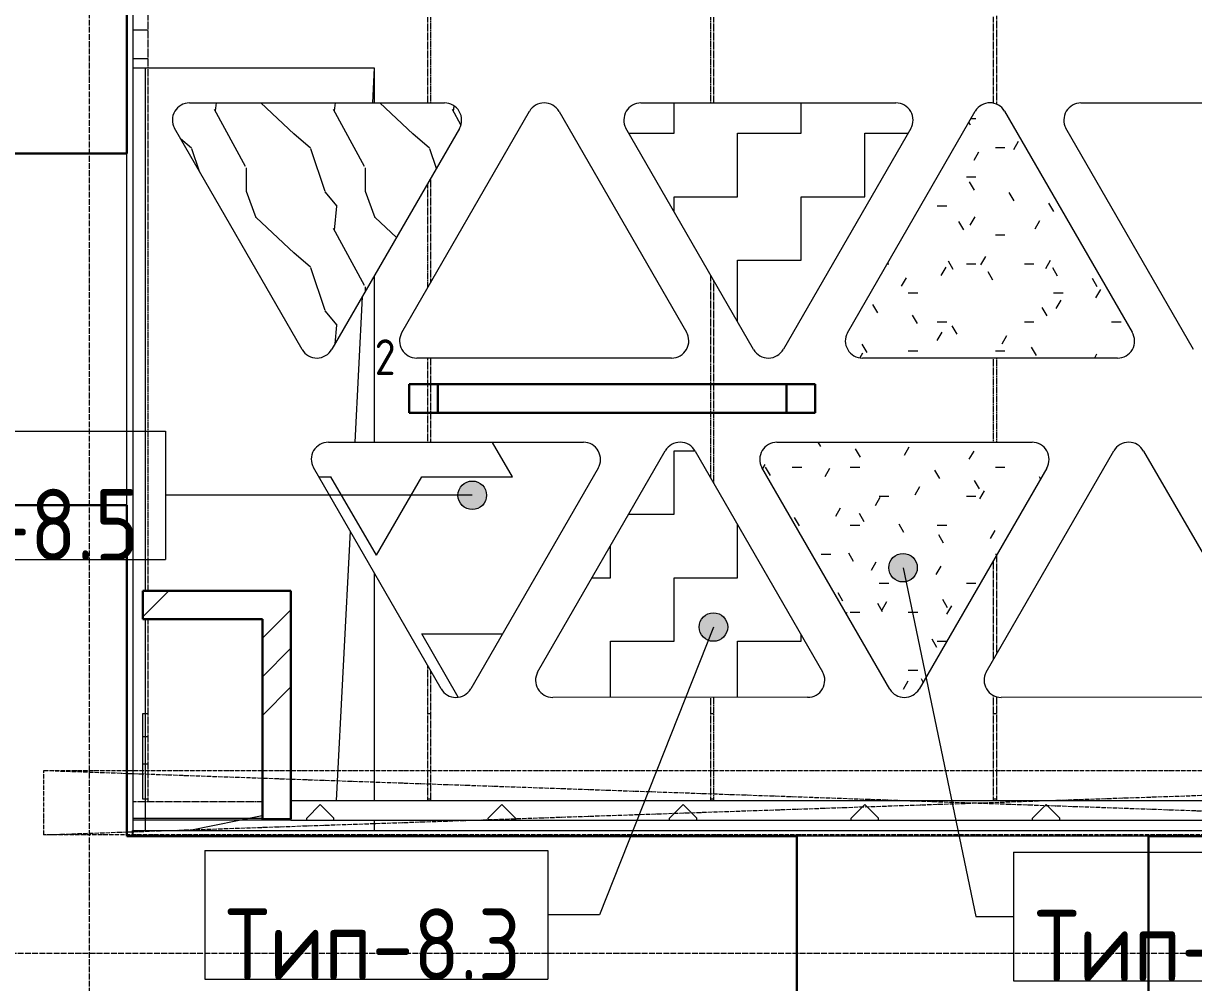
# Model space of a CAD drawing. Header units: millimetres. Extents: x -13069 to 207500, y -71366 to 56785.
# Drawn here: x 48618 to 52713, y 20142 to 23498 of the extents above; entities that cross this region are included whole.
import ezdxf

# ---------------------------------------------------------------- set-up
doc = ezdxf.new("R2010")
doc.units = ezdxf.units.MM
for name, pattern in [('ADSK_Линия сетки', [25, 20, -2.5, 0, -2.5]), ('ADSK_Штрих_ш3 п1_5', [4.5, 3, -1.5]), ('ADSK_Штрихпунктирная 2 точки_ш15 п1_5 п1_5 п1_5', [19.5, 15, -1.5, 0, -1.5, 0, -1.5])]:
    doc.linetypes.add(name, pattern=pattern)
for name, color, linetype, lineweight in [('Аннотация', 7, 'Continuous', 18), ('Каркас', 7, 'Continuous', 18), ('Марки', 7, 'Continuous', 20), ('Обобщенные модели', 7, 'Continuous', 18), ('Оси', 7, 'Continuous', 9), ('Перекрытие', 7, 'Continuous', 18), ('Потолки', 7, 'Continuous', 9), ('Потолки штриховка', 7, 'Continuous', 9), ('Стены внутренние', 7, 'Continuous', 18), ('Стены несущие', 7, 'Continuous', 30), ('Стены отделка', 7, 'Continuous', 30)]:
    doc.layers.add(name, color=color, linetype=linetype, lineweight=lineweight)
doc.layers.add('Линии', color=7, linetype='Continuous', lineweight=9, true_color=0x00a600)
doc.styles.add('GOST Common_4', font='GOST_Common.ttf', dxfattribs={"width": 0.9, "height": 125})
doc.styles.add('GOST Common_B', font='', dxfattribs={"width": 0.9, "height": 250})
doc.styles.get('GOST Common_B').set_extended_font_data('GOST Common', bold=True)
pattern_1 = [(0, (0, 0), (222.25, 222.25), [222.25, -222.25]), (90, (222.25, 0), (-222.25, 222.25), [222.25, -222.25])]
pattern_2 = [(0, (0, 0), (406.4, 101.6), [33.528, -271.272, 33.528, -271.272, -1625.6]), (0, (0, 0), (406.4, 101.6), [-609.6, 33.528, -576.072, 33.528, -271.272, -711.2]), (0, (0, 0), (406.4, 101.6), [-1524, 33.528, -169.672, 33.528, -474.472]), (120, (152.4, 50.8), (-291.18818, 301.15272), [33.528, -271.272, 33.528, -271.272, -1625.6]), (120, (152.4, 50.8), (-291.18818, 301.15272), [-609.6, 33.528, -576.072, 33.528, -271.272, -711.2]), (120, (152.4, 50.8), (-291.18818, 301.15272), [-1524, 33.528, -169.672, 33.528, -474.472]), (240, (203.2, 254), (-115.21182, -402.75272), [33.528, -271.272, 33.528, -271.272, -1625.6]), (240, (203.2, 254), (-115.21182, -402.75272), [-609.6, 33.528, -576.072, 33.528, -271.272, -711.2]), (240, (203.2, 254), (-115.21182, -402.75272), [-1524, 33.528, -169.672, 33.528, -474.472])]
pattern_3 = [(45, (0, 0), (0, 635.0003), [67.352, -381.661]), (0, (47.62, 47.62), (317.5, 317.5), [158.75, -476.25]), (315, (206.38, 47.62), (635.0003, 0), [67.352, -381.661]), (225, (254, 0), (0, -635.0003), [67.352, -381.661]), (0, (47.62, -47.62), (317.5, 317.5), [158.75, -476.25]), (315, (0, 0), (635.0003, 0), [67.352, -381.661]), (90, (396.88, -79.38), (-317.5, 317.5), [158.75, -476.25]), (45, (396.88, 79.38), (0, 635.0003), [67.352, -381.661]), (45, (444.5, -127), (0, 635.0003), [67.352, -381.661]), (90, (492.12, -79.38), (-317.5, 317.5), [158.75, -476.25]), (315, (396.88, -79.38), (635.0003, 0), [67.352, -381.661]), (315, (444.5, 127), (635.0003, 0), [67.352, -381.661])]
pattern_4 = [(45, (0, 0), (-381.661, 381.661), []), (45, (134.94, 0), (0, 763.322), []), (45, (-134.94, 0), (0, 763.322), [])]

# ---------------------------------------------------------------- blocks, each defined once
blk = doc.blocks.new('GM_Отверстие прямоугольное _в плите_ - Отверстие-6220774-План потолков 1-го этажа')
at = {"layer": 'Обобщенные модели'}
for p, q in [((-400, 1284.1), (-400, 1319.1)), ((-8.6, 1268.3), (245.5, 1319.1)), ((400, 1319.1), (400, 580.1)), ((-400, 418.3), (-400, 1214.1)), ((-315.7, 272.2), (-266.8, 1214.1)), ((400, 1219.1), (400, 1209.7)), ((400, 909.7), (400, 580.1)), ((400, 480.1), (400, -1350)), ((400, 480.1), (400, -1350)), ((-400, -620.8), (-400, -39.3)), ((-358.4, -548.8), (-331.9, -39.3)), ((-400, -1350), (-400, -1226.7)), ((-400, -1350), (-393.6, -1226.7)), ((400, -1350), (-400, -1350))]:
    blk.add_line(p, q, dxfattribs=at)
at = {"layer": 'Обобщенные модели', "color": 18, "true_color": 0x050505}
blk.add_line((400, -1350), (392.4, -1350), dxfattribs=at)
blk = doc.blocks.new('ADSK_Балка_Двутавр_ТипБ_АСТО20-93 - б15 120Х270н-2351322-План потолков 1-го этажа')
at = {"layer": 'Каркас'}
for p, q in [((3036.1, 2.7), (2482.5, 2.7)), ((3036.1, -2.8), (2582.5, -2.8))]:
    blk.add_line(p, q, dxfattribs=at)
blk = doc.blocks.new('ADSK_Марка_Потолок - ADSK_Марка и Смещение от уровня-155896-План потолков 1-го этажа')
at = {"layer": 'Марки'}
for p, q in [((-6, 4.5), (-6, 0)), ((-6, 4.5), (6, 4.5)), ((6, 4.5), (6, 0)), ((-6, 0), (6, 0))]:
    blk.add_line(p, q, dxfattribs=at)

msp = doc.modelspace()

# ---------------------------------------------------------------- hatches: boundary and pattern name
at = {"layer": 'Марки'}
h = msp.add_hatch(color=256, dxfattribs=at)
edge = h.paths.add_edge_path()
edge.add_arc((50189.013, 21846.836), 50, 0, 360)
h = msp.add_hatch(color=256, dxfattribs=at)
edge = h.paths.add_edge_path()
edge.add_arc((51696.312, 21593.63), 50, 0, 360)
h = msp.add_hatch(color=256, dxfattribs=at)
edge = h.paths.add_edge_path()
edge.add_arc((51032.997, 21385.994), 50, 0, 360)
at = {"layer": 'Потолки штриховка', "lineweight": 18}
h = msp.add_hatch(dxfattribs=at)
h.set_pattern_fill('FP_66', color=256, style=0, pattern_type=2)
h.set_pattern_definition([(108.435, (108.29, 0), (-416.50086, 832.99954), [158.05, -1159.038]), (139.399, (58.31, 149.94), (-2499.010644, 2082.486787), [76.799, -3763.143]), (136.848, (416.5, 199.92), (-6247.5402574, 5830.957739), [182.691, -8951.868]), (109.983, (283.22, 324.87), (-1249.49393, 3332.002656), [97.5, -4777.508]), (90, (249.9, 0), (-416.5, 416.5), [83.3, -333.2]), (118.443, (249.9, 83.3), (2915.5071394, -5414.4962996), [227.365, -11140.87]), (84.289, (141.61, 283.22), (-416.5263, -3748.496867), [83.716, -4102.058]), (129.806, (149.94, 366.52), (1666.01521, -2082.48651), [65.059, -3187.91])])
h.paths.add_polyline_path([(49638.903, 22327.694), (49652.906, 22327.767), (49666.51, 22331.083), (49678.975, 22337.463), (49689.621, 22346.557), (49697.87, 22357.872), (50144.107, 23130.094), (50149.941, 23144.6), (50151.843, 23160.12), (50149.685, 23175.606), (50143.523, 23190.129), (50134.034, 23202.373), (50121.597, 23211.848), (50107.139, 23217.802), (50091.636, 23219.832), (49199.6, 23220.016), (49184.255, 23218.02), (49169.931, 23212.166), (49157.58, 23202.842), (49146.908, 23188.077), (49141.325, 23172.587), (49139.618, 23161.153), (49141.325, 23145.773), (49146.908, 23131.341), (49593.613, 22357.32), (49601.994, 22346.1), (49612.735, 22337.117), (49627.972, 22330.238), (49632.948, 22329.08)])
h = msp.add_hatch(dxfattribs=at)
h.set_pattern_fill('FP_61', color=256, style=0, pattern_type=2)
h.set_pattern_definition(pattern_1)
h.paths.add_polyline_path([(51218.656, 22327.694), (51232.658, 22327.767), (51246.262, 22331.083), (51258.727, 22337.463), (51269.374, 22346.557), (51277.622, 22357.872), (51723.859, 23130.094), (51729.693, 23144.6), (51731.596, 23160.12), (51729.437, 23175.606), (51722.252, 23191.449), (51713.786, 23202.373), (51701.349, 23211.848), (51686.891, 23217.802), (51671.388, 23219.832), (50779.352, 23220.016), (50764.007, 23218.02), (50749.683, 23212.166), (50737.332, 23202.842), (50726.661, 23188.077), (50721.077, 23172.587), (50719.37, 23161.153), (50721.077, 23145.773), (50726.661, 23131.341), (51173.365, 22357.32), (51181.746, 22346.1), (51192.487, 22337.117), (51205.018, 22330.868)])
h = msp.add_hatch(dxfattribs=at)
h.set_pattern_fill('FP_85', color=256, style=0, pattern_type=2)
h.set_pattern_definition(pattern_2)
h.paths.add_polyline_path([(52446.83, 22327.025), (52460.708, 22328.654), (52473.829, 22333.457), (52485.479, 22341.174), (52495.021, 22351.381), (52501.935, 22363.524), (52505.844, 22376.94), (52505.844, 22394.593), (52503.969, 22404.632), (52498.287, 22417.398), (52051.701, 23191.449), (52042.129, 23203.431), (52029.86, 23212.584), (52013.458, 23218.62), (52000.436, 23220.301), (51985.226, 23218.344), (51970.993, 23212.584), (51958.714, 23203.431), (51949.143, 23191.449), (51501.592, 22415.966), (51496.02, 22401.534), (51494.57, 22384.509), (51496.615, 22370.856), (51502.743, 22356.651), (51512.3, 22344.484), (51524.649, 22335.166), (51538.971, 22329.315), (51554.312, 22327.32), (52433.808, 22327.029)])
h = msp.add_hatch(dxfattribs=at)
h.set_pattern_fill('STARS', color=256, scale=100, style=0)
h.set_pattern_definition([(0, (-2693.15, 4313.97), (0, 549.926), [317.5, -317.5]), (60, (-2693.15, 4313.97), (-476.25, 274.963), [317.5, -317.5]), (120, (-2534.4, 4588.93), (-476.25, -274.963), [317.5, -317.5])])
h.paths.add_polyline_path([(50125.084, 21139.972), (50139.087, 21140.045), (50152.691, 21143.362), (50165.225, 21149.801), (50175.802, 21158.836), (50184.051, 21170.151), (50630.288, 21942.372), (50636.122, 21956.879), (50638.024, 21972.398), (50635.866, 21987.884), (50628.681, 22003.728), (50620.215, 22014.651), (50607.778, 22024.127), (50593.32, 22030.081), (50577.817, 22032.111), (49685.781, 22032.294), (49670.436, 22030.299), (49656.112, 22024.444), (49643.761, 22015.121), (49633.089, 22000.355), (49627.506, 21984.865), (49625.799, 21973.431), (49627.506, 21958.051), (49633.089, 21943.619), (50079.794, 21169.599), (50088.175, 21158.379), (50098.916, 21149.396), (50111.446, 21143.147), (50124.771, 21140.045)])
h = msp.add_hatch(dxfattribs=at)
h.set_pattern_fill('FP_84', color=256, style=0, pattern_type=2)
h.set_pattern_definition(pattern_1)
h.paths.add_polyline_path([(50470.462, 21139.778), (51362.497, 21139.961), (51378.001, 21141.992), (51392.459, 21147.945), (51404.896, 21157.421), (51414.969, 21170.954), (51420.803, 21186.025), (51422.705, 21199.674), (51420.547, 21215.83), (51414.969, 21229.7), (50968.336, 22002.465), (50960.483, 22013.236), (50949.161, 22022.676), (50937.371, 22028.71), (50923.767, 22032.027), (50909.451, 22032.027), (50896.127, 22028.925), (50883.596, 22022.676), (50872.515, 22013.236), (50864.175, 22001.921), (50417.77, 21228.453), (50412.186, 21214.021), (50410.48, 21198.641), (50412.764, 21183.336), (50418.887, 21169.124), (50428.442, 21156.952), (50440.792, 21147.628), (50455.117, 21141.774)])
h = msp.add_hatch(dxfattribs=at)
h.set_pattern_fill('FP_65', color=256, style=0, pattern_type=2)
h.set_pattern_definition(pattern_2)
h.paths.add_polyline_path([(51701.246, 21139.493), (51716.455, 21141.456), (51730.67, 21147.21), (51742.961, 21156.379), (51752.527, 21168.365), (52199.097, 21942.396), (52204.778, 21955.162), (52207.344, 21968.898), (52206.653, 21982.854), (52202.744, 21996.269), (52195.83, 22008.412), (52186.288, 22018.62), (52174.639, 22026.336), (52161.517, 22031.14), (52147.639, 22032.769), (51255.122, 22032.473), (51239.781, 22030.479), (51225.459, 22024.628), (51213.109, 22015.309), (51202.402, 22000.474), (51197.425, 21988.937), (51195.133, 21973.637), (51196.83, 21958.26), (51203.326, 21942.225), (51649.953, 21168.344), (51659.523, 21156.362), (51671.819, 21147.198), (51686.036, 21141.45), (51699.03, 21139.778)])
h = msp.add_hatch(dxfattribs=at)
h.set_pattern_fill('FP_86', color=256, style=0, pattern_type=2)
h.set_pattern_definition(pattern_3)
h.paths.add_polyline_path([(49053.458, 20783.405), (49053.458, 21083.405), (49035.885, 21083.405), (49035.885, 20783.405), (49045.871, 20783.405)])
h = msp.add_hatch(dxfattribs=at)
h.set_pattern_fill('FP_86', color=256, style=0, pattern_type=2)
h.set_pattern_definition(pattern_3)
h.paths.add_polyline_path([(51703.855, 20709.058), (54965.972, 20709.058), (54964.557, 20779.058), (49554.496, 20779.058), (49554.496, 20709.058), (51325, 20709.058)])
at = {"layer": 'Стены внутренние', "lineweight": 9}
h = msp.add_hatch(dxfattribs=at)
h.set_pattern_fill('FP_3', color=256, style=0, pattern_type=2)
h.set_pattern_definition(pattern_4)
h.paths.add_polyline_path([(49035.885, 21413.051), (49454.496, 21413.051), (49454.496, 21513.051), (49035.885, 21513.051), (49035.885, 21431.586)])
h = msp.add_hatch(dxfattribs=at)
h.set_pattern_fill('FP_3', color=256, style=0, pattern_type=2)
h.set_pattern_definition(pattern_4)
h.paths.add_polyline_path([(49554.496, 20713.051), (49554.496, 21513.051), (49454.496, 21513.051), (49454.496, 20713.051)])

# ---------------------------------------------------------------- linework, layer by layer
at = {"layer": 'Каркас', "color": 8, "linetype": 'ADSK_Штрих_ш3 п1_5', "lineweight": 9, "true_color": 0x828282}
for p, q in [((49053.458, 24561.717), (49053.458, 23343.15)), ((50033.458, 23219.844), (50033.458, 23519.937)), ((50043.458, 23519.939), (50043.458, 23219.842)), ((51023.458, 23219.965), (51023.458, 23519.815)), ((51033.458, 23519.817), (51033.458, 23219.963)), ((52013.458, 23218.62), (52013.458, 23521.161)), ((52023.458, 23524.605), (52023.458, 23215.175)), ((50033.458, 22574.654), (50033.458, 22938.612)), ((50043.458, 22955.918), (50043.458, 22591.974)), ((51023.458, 21907.218), (51023.458, 22617.07)), ((51033.458, 22599.743), (51033.458, 21889.913)), ((50033.458, 22032.473), (50033.458, 22327.32)), ((50043.458, 22327.32), (50043.458, 22032.473)), ((52013.458, 22032.725), (52013.458, 22327.168)), ((52023.458, 22327.165), (52023.458, 22032.728)), ((52013.458, 21274.141), (52013.458, 21620.631)), ((52023.458, 21637.963), (52023.458, 21291.468)), ((50033.458, 20779.058), (50033.458, 21249.854)), ((50043.458, 21232.527), (50043.458, 20779.058)), ((51023.458, 20779.058), (51023.458, 21139.892)), ((51033.458, 21139.894), (51033.458, 20779.058)), ((52013.458, 20779.058), (52013.458, 21146.26)), ((52023.458, 21142.173), (52023.458, 20779.058))]:
    msp.add_line(p, q, dxfattribs=at)
at = {"layer": 'Каркас', "color": 8, "linetype": 'ADSK_Штрих_ш3 п1_5', "lineweight": 9, "true_color": 0x808080}
for p, q in [((49053.458, 23343.15), (49053.458, 21513.051)), ((49053.458, 21413.051), (49053.458, 20774.058)), ((49454.496, 20774.058), (49000.885, 20774.058))]:
    msp.add_line(p, q, dxfattribs=at)
at = {"layer": 'Линии', "color": 5, "lineweight": 30, "true_color": 0x0000ff}
for p, q in [((49968.601, 22135.447), (49968.601, 22235.447)), ((49968.601, 22235.447), (51388.601, 22235.447)), ((50068.601, 22135.447), (50068.601, 22235.447)), ((51288.601, 22235.447), (51288.601, 22135.447)), ((51388.601, 22235.447), (51388.601, 22135.447)), ((51388.601, 22135.447), (49968.601, 22135.447))]:
    msp.add_line(p, q, dxfattribs=at)
at = {"layer": 'Линии', "color": 7, "linetype": 'ADSK_Штрихпунктирная 2 точки_ш15 п1_5 п1_5 п1_5'}
for p, q in [((48689.761, 20658.909), (48689.761, 20884.058)), ((48689.761, 20884.058), (55138.737, 20658.909)), ((48689.761, 20884.058), (55138.737, 20884.058)), ((48689.761, 20658.909), (55138.737, 20878.909)), ((55138.737, 20658.909), (48689.761, 20658.909))]:
    msp.add_line(p, q, dxfattribs=at)
at = {"layer": 'Марки'}
for p, q in [((50189.013, 21846.836), (49115.142, 21846.836)), ((51696.312, 21593.63), (51950.796, 20373.32)), ((51032.997, 21385.994), (50634.114, 20378.709)), ((50634.114, 20378.709), (50453.17, 20378.709)), ((51950.796, 20373.32), (52082.949, 20373.32))]:
    msp.add_line(p, q, dxfattribs=at)
for centre in [(50189.013, 21846.836), (51696.312, 21593.63), (51032.997, 21385.994)]:
    msp.add_circle(centre, 50, dxfattribs=at)
at = {"layer": 'Оси', "linetype": 'ADSK_Линия сетки'}
for p, q in [((48849.565, -6603.62), (48849.565, 44222.998)), ((-12268.557, 20245), (56004.853, 20245))]:
    msp.add_line(p, q, dxfattribs=at)
at = {"layer": 'Перекрытие', "color": 18, "true_color": 0x050505}
msp.add_line((49053.458, 23475.09), (49000.885, 23475.09), dxfattribs=at)
at = {"layer": 'Потолки', "color": 18, "true_color": 0x050505}
for p, q in [((49000.885, 23343.15), (49845.871, 23343.15)), ((49845.871, 23343.15), (49845.871, 23219.883)), ((49845.871, 22613.99), (49845.871, 22032.473)), ((49845.871, 21574.891), (49845.871, 20779.058)), ((50033.458, 21083.405), (50043.458, 21083.405)), ((51023.458, 21083.405), (51033.458, 21083.405)), ((52013.458, 21083.405), (52023.458, 21083.405)), ((50043.458, 20783.405), (50033.458, 20783.405)), ((51033.458, 20783.405), (51023.458, 20783.405)), ((52023.458, 20783.405), (52013.458, 20783.405))]:
    msp.add_line(p, q, dxfattribs=at)
at = {"layer": 'Потолки'}
for p, q in [((49199.6, 23220.016), (50091.636, 23219.832)), ((50779.352, 23220.016), (51671.388, 23219.832)), ((52319.045, 23220.016), (53211.081, 23219.832)), ((50388.671, 23190.203), (49941.84, 22415.966)), ((50492.64, 23190.289), (50938.357, 22417.983)), ((51501.592, 22415.966), (51949.143, 23191.449)), ((52051.718, 23191.429), (52498.287, 22417.398)), ((49593.613, 22357.32), (49146.908, 23131.341)), ((50144.107, 23130.094), (49697.87, 22357.872)), ((51173.365, 22357.32), (50726.661, 23131.341)), ((51723.859, 23130.094), (51277.622, 22357.872)), ((52713.058, 22357.32), (52266.353, 23131.341)), ((50886.783, 22327.32), (49994.56, 22327.32)), ((52446.83, 22327.025), (51554.312, 22327.32)), ((49685.669, 22032.473), (50577.892, 22032.473)), ((51255.122, 22032.473), (52147.639, 22032.769)), ((50417.77, 21228.453), (50864.475, 22002.473)), ((50968.732, 22001.921), (51414.969, 21229.7)), ((51987.089, 21228.453), (52433.793, 22002.473)), ((52538.051, 22001.921), (52984.288, 21229.7)), ((50079.78, 21169.591), (49632.948, 21943.827)), ((50629.465, 21941.811), (50183.748, 21169.505)), ((51649.953, 21168.344), (51202.402, 21943.827)), ((52199.097, 21942.396), (51752.527, 21168.365)), ((51362.497, 21139.961), (50470.462, 21139.778)), ((52931.816, 21139.961), (52039.781, 21139.778)), ((49035.885, 21083.405), (49053.458, 21083.405)), ((49035.885, 20783.405), (49035.885, 21083.405)), ((49053.458, 20783.405), (49035.885, 20783.405)), ((49554.496, 20779.058), (54965.406, 20779.058)), ((49554.496, 20709.058), (49554.496, 20713.051)), ((54965.972, 20709.058), (49554.496, 20709.058))]:
    msp.add_line(p, q, dxfattribs=at)
for centre, radius, start, end in [((49199.6, 23160.023), 59.992, 89.999485, 208.561872), ((50091.636, 23159.623), 60.21, 330.630823, 90.000001), ((50440.766, 23160.138), 60, 30.166508, 150.009687), ((50779.352, 23160.023), 59.992, 89.999485, 208.561872), ((51671.388, 23159.623), 60.21, 330.630823, 90.000001), ((52000.424, 23160.301), 60, 31.251935, 148.725093), ((52319.045, 23160.023), 59.992, 89.999485, 208.561872), ((49994.56, 22387.32), 60, 151.482202, 270), ((50886.783, 22387.32), 60, 270, 30.733027), ((51554.312, 22387.32), 60, 151.482202, 270), ((52446.841, 22386.854), 59.83, 269.989119, 30.69745), ((49645.594, 22387.32), 60, 209.990313, 330.607303), ((51225.346, 22387.32), 60, 209.990313, 330.607303), ((49685.669, 21972.473), 60, 90, 208.517798), ((50577.892, 21972.473), 60, 329.266973, 90), ((50916.455, 21972.474), 60, 29.392697, 150.009687), ((51255.122, 21972.473), 60, 90, 208.517798), ((52147.651, 21972.939), 59.83, 329.30255, 90.01088), ((52485.774, 21972.474), 60, 29.392697, 150.009687), ((50470.461, 21199.77), 59.992, 151.438128, 270.000515), ((51362.497, 21200.171), 60.21, 269.999999, 29.369177), ((52039.78, 21199.77), 59.992, 151.438128, 270.000515), ((50131.874, 21199.656), 60, 209.990313, 329.833492), ((51701.234, 21199.493), 60, 211.274907, 328.748065)]:
    msp.add_arc(centre, radius, start, end, dxfattribs=at)
at = {"layer": 'Стены внутренние', "color": 18, "true_color": 0x050505}
msp.add_line((49000.885, 23375.09), (49053.458, 23375.09), dxfattribs=at)
at = {"layer": 'Стены несущие'}
for p, q in [((48980.885, 23042.505), (48980.885, 26262.318)), ((48980.885, 23042.505), (48470.885, 23042.505)), ((48470.885, 21812.505), (48980.885, 21812.505)), ((48980.885, 20654.058), (48980.885, 21812.505)), ((49035.885, 21413.051), (49035.885, 21513.051)), ((49035.885, 21513.051), (49554.496, 21513.051)), ((49554.496, 21513.051), (49554.496, 20713.051)), ((49454.496, 21413.051), (49035.885, 21413.051)), ((49454.496, 20713.051), (49454.496, 21413.051)), ((49554.496, 20713.051), (49454.496, 20713.051)), ((48980.885, 20654.058), (51325, 20654.058)), ((51325, 20654.058), (51325, 20084.058)), ((52555, 20084.058), (52555, 20654.058)), ((52555, 20654.058), (54997.698, 20654.058))]:
    msp.add_line(p, q, dxfattribs=at)
at = {"layer": 'Стены отделка', "lineweight": 9}
for p, q in [((49000.885, 24791.717), (49000.885, 20654.058)), ((48980.885, 21812.505), (48980.885, 23042.505)), ((49000, 20654.058), (49000, 20674.058)), ((49000, 20674.058), (55000, 20674.058)), ((55000, 20654.058), (51325, 20654.058))]:
    msp.add_line(p, q, dxfattribs=at)

# ---------------------------------------------------------------- block references
at = {"layer": 'Каркас', "rotation": 180}
msp.add_blockref('ADSK_Балка_Двутавр_ТипБ_АСТО20-93 - б15 120Х270н-2351322-План потолков 1-го этажа', (52037, 20714.058), dxfattribs=at)
at = {"layer": 'Марки', "xscale": 99.99999999999993, "yscale": 99.99999999999993, "zscale": 99.99999999999993}
for p in [(48515.142, 21621.836), (49853.17, 20153.709), (52682.949, 20148.32)]:
    msp.add_blockref('ADSK_Марка_Потолок - ADSK_Марка и Смещение от уровня-155896-План потолков 1-го этажа', p, dxfattribs=at)
at = {"layer": 'Обобщенные модели', "color": 18, "true_color": 0x050505, "rotation": 180}
msp.add_blockref('GM_Отверстие прямоугольное _в плите_ - Отверстие-6220774-План потолков 1-го этажа', (49445.871, 21993.15), dxfattribs=at)

# ---------------------------------------------------------------- texts
at = {"layer": 'Аннотация', "lineweight": 9, "insert": (49884.239, 22330.269), "char_height": 125, "width": 175.5, "attachment_point": 5, "line_spacing_factor": 1.022766, "style": 'GOST Common_4'}
msp.add_mtext('\\pt180,360,540,720,900,1080,1260,1440,1620,1800,1980,2160,2340,2520,2700,2880,3060,3240,3420,3600,3780,3960,4140,4320,4500,4680,4860,5040,5220,5400,5580,5760;2', dxfattribs=at)
at = {"layer": 'Марки', "lineweight": 9, "char_height": 250, "attachment_point": 5, "line_spacing_factor": 1.022766, "style": 'GOST Common_B'}
for s, insert, width in [('\\pt1143,2286,3429,4572,5715,6858,8001,9144,10287,11430,12573,13716,14859,16002,17145,18288,19431,20574,21717,22860,24003,25146,26289,27432,28575,29718,30861,32004,33147,34290,35433,36576;Тип-8.5', (48504.511, 21743.992), 1024.2), ('\\pt1143,2286,3429,4572,5715,6858,8001,9144,10287,11430,12573,13716,14859,16002,17145,18288,19431,20574,21717,22860,24003,25146,26289,27432,28575,29718,30861,32004,33147,34290,35433,36576;Тип-8.3', (49842.989, 20275.865), 1065.6), ('\\pt1143,2286,3429,4572,5715,6858,8001,9144,10287,11430,12573,13716,14859,16002,17145,18288,19431,20574,21717,22860,24003,25146,26289,27432,28575,29718,30861,32004,33147,34290,35433,36576;Тип-8.2', (52672.768, 20270.476), 1065.6)]:
    msp.add_mtext(s, dxfattribs=dict(at, insert=insert, width=width))

doc.saveas('drawing.dxf')
